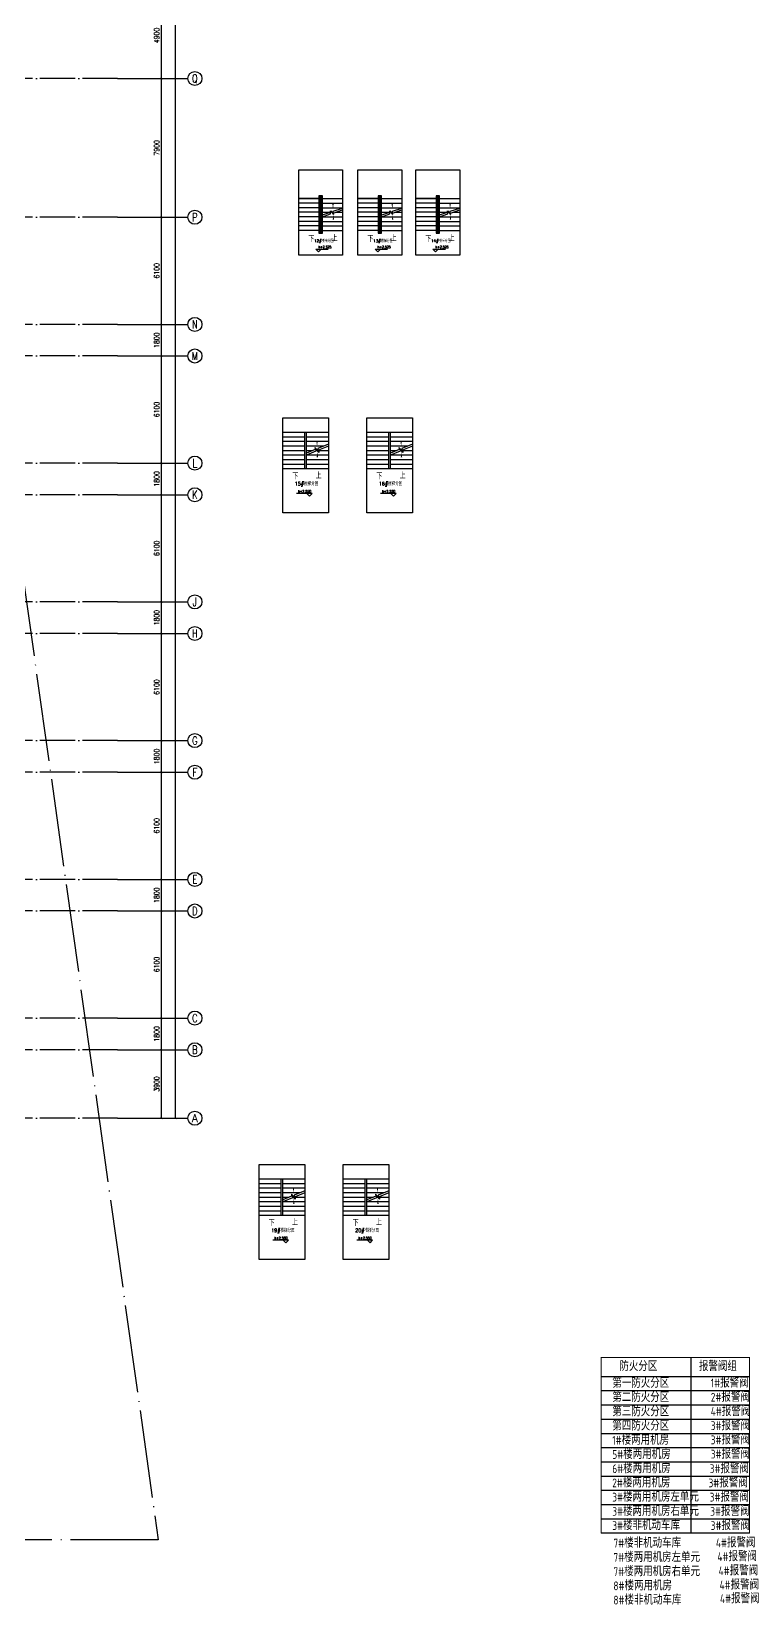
# Model space of a CAD drawing. Extents: x -23309 to 303886, y -33091 to 154511.
# Drawn here: x 262904 to 303886, y -27688 to 61878 of the extents above; entities that cross this region are included whole.
import ezdxf
from ezdxf.enums import TextEntityAlignment as Align

# ---------------------------------------------------------------- set-up
doc = ezdxf.new("R2010")
doc.units = 0
doc.header["$LTSCALE"] = 1000
doc.header["$MEASUREMENT"] = 0
doc.linetypes.add('DOTE', pattern=[2.42, 2, -0.2, 0.02, -0.2])
for name, color, linetype in [('0-SM', 3, 'Continuous'), ('AXIS', 3, 'Continuous'), ('AXIS_TEXT', 7, 'Continuous'), ('DIM_ELEV', 3, 'Continuous'), ('DIM_SYMB', 3, 'Continuous'), ('DOTE', 1, 'Continuous'), ('PUB_TEXT', 210, 'Continuous'), ('STAIR', 51, 'Continuous'), ('用地红线', 1, 'Continuous')]:
    doc.layers.add(name, color=color, linetype=linetype)
doc.styles.add('_TCH_AXIS', font='COMPLEX', dxfattribs={"bigfont": 'GBCBIG'})
doc.styles.add('_TCH_DIM', font='SIMPLEX', dxfattribs={"bigfont": 'GBCBIG'})
doc.styles.add('_TCH_DIM_T3', font='SIMPLEX', dxfattribs={"width": 0.705882, "bigfont": 'GBCBIG'})
doc.styles.add('_TCH_WINDOW', font='SIMPLEX', dxfattribs={"height": 3.5, "bigfont": 'GBCBIG'})
doc.styles.add('COMPLEX', font='COMPLEX')
doc.styles.add('说明', font='TSSDENG', dxfattribs={"width": 0.7, "bigfont": 'HZTXT'})
doc.dimstyles.new('_TCH_ARCH&&100', dxfattribs={"dimtxt": 297.5, "dimasz": 100, "dimexe": 250, "dimexo": 300, "dimgap": 126.25, "dimtad": 1, "dimdec": 0, "dimzin": 0, "dimdsep": 46, "dimtxsty": '_TCH_DIM_T3', "dimblk": 'ARCHTICK', "dimcen": 0.09, "dimclrt": 7, "dimazin": 2, "dimtfac": 1, "dimtdec": 0, "dimtix": 1, "dimtmove": 2, "dimatfit": 3, "dimldrblk": 'ARCHTICK', "dimfxl": 100, "dimtolj": 1, "dimtzin": 0, "dimarcsym": 0})

# ---------------------------------------------------------------- blocks, each defined once
blk = doc.blocks.new('_ArchTick')
at = {"color": 0, "linetype": 'ByBlock', "const_width": 0.4}
blk.add_lwpolyline([(-0.5, -0.5), (0.5, 0.5)], dxfattribs=at)
blk = doc.blocks.new('*D75')
at = {"layer": 'AXIS', "color": 0, "lineweight": -2, "transparency": 16777216}
for p, q in [((268103, 3900), (270553, 3900)), ((270303, 0), (270303, 3900)), ((268103, 0), (270553, 0))]:
    blk.add_line(p, q, dxfattribs=at)
at = {"layer": 'Defpoints', "color": 0, "transparency": 16777216}
for p in [(267803, 3900), (270303, 3900), (267803, 0)]:
    blk.add_point(p, dxfattribs=at)
at = {"layer": 'AXIS', "color": 0, "lineweight": -2, "transparency": 16777216, "xscale": 100, "yscale": 100, "zscale": 100}
for p, rotation in [((270303, 3900), 90), ((270303, 0), 270)]:
    blk.add_blockref('_ArchTick', p, dxfattribs=dict(at, rotation=rotation))
at = {"layer": 'AXIS', "color": 7, "transparency": 16777216, "insert": (270028, 1950), "char_height": 297.5, "attachment_point": 5, "rotation": 90, "style": '_TCH_DIM_T3'}
blk.add_mtext('\\A1;3900', dxfattribs=at)
blk = doc.blocks.new('*D76')
at = {"layer": 'AXIS', "color": 0, "lineweight": -2, "transparency": 16777216}
for p, q in [((268103, 5700), (270553, 5700)), ((270303, 3900), (270303, 5700)), ((268103, 3900), (270553, 3900))]:
    blk.add_line(p, q, dxfattribs=at)
at = {"layer": 'Defpoints', "color": 0, "transparency": 16777216}
for p in [(267803, 5700), (270303, 5700), (267803, 3900)]:
    blk.add_point(p, dxfattribs=at)
at = {"layer": 'AXIS', "color": 0, "lineweight": -2, "transparency": 16777216, "xscale": 100, "yscale": 100, "zscale": 100}
for p, rotation in [((270303, 5700), 90), ((270303, 3900), 270)]:
    blk.add_blockref('_ArchTick', p, dxfattribs=dict(at, rotation=rotation))
at = {"layer": 'AXIS', "color": 7, "transparency": 16777216, "insert": (270028, 4800), "char_height": 297.5, "attachment_point": 5, "rotation": 90, "style": '_TCH_DIM_T3'}
blk.add_mtext('\\A1;1800', dxfattribs=at)
blk = doc.blocks.new('*D77')
at = {"layer": 'AXIS', "color": 0, "lineweight": -2, "transparency": 16777216}
for p, q in [((268103, 11800), (270553, 11800)), ((270303, 5700), (270303, 11800)), ((268103, 5700), (270553, 5700))]:
    blk.add_line(p, q, dxfattribs=at)
at = {"layer": 'Defpoints', "color": 0, "transparency": 16777216}
for p in [(267803, 11800), (270303, 11800), (267803, 5700)]:
    blk.add_point(p, dxfattribs=at)
at = {"layer": 'AXIS', "color": 0, "lineweight": -2, "transparency": 16777216, "xscale": 100, "yscale": 100, "zscale": 100}
for p, rotation in [((270303, 11800), 90), ((270303, 5700), 270)]:
    blk.add_blockref('_ArchTick', p, dxfattribs=dict(at, rotation=rotation))
at = {"layer": 'AXIS', "color": 7, "transparency": 16777216, "insert": (270028, 8750), "char_height": 297.5, "attachment_point": 5, "rotation": 90, "style": '_TCH_DIM_T3'}
blk.add_mtext('\\A1;6100', dxfattribs=at)
blk = doc.blocks.new('*D78')
at = {"layer": 'AXIS', "color": 0, "lineweight": -2, "transparency": 16777216}
for p, q in [((268103, 13600), (270553, 13600)), ((270303, 11800), (270303, 13600)), ((268103, 11800), (270553, 11800))]:
    blk.add_line(p, q, dxfattribs=at)
at = {"layer": 'Defpoints', "color": 0, "transparency": 16777216}
for p in [(267803, 13600), (270303, 13600), (267803, 11800)]:
    blk.add_point(p, dxfattribs=at)
at = {"layer": 'AXIS', "color": 0, "lineweight": -2, "transparency": 16777216, "xscale": 100, "yscale": 100, "zscale": 100}
for p, rotation in [((270303, 13600), 90), ((270303, 11800), 270)]:
    blk.add_blockref('_ArchTick', p, dxfattribs=dict(at, rotation=rotation))
at = {"layer": 'AXIS', "color": 7, "transparency": 16777216, "insert": (270028, 12700), "char_height": 297.5, "attachment_point": 5, "rotation": 90, "style": '_TCH_DIM_T3'}
blk.add_mtext('\\A1;1800', dxfattribs=at)
blk = doc.blocks.new('*D79')
at = {"layer": 'AXIS', "color": 0, "lineweight": -2, "transparency": 16777216}
for p, q in [((268103, 19700), (270553, 19700)), ((270303, 13600), (270303, 19700)), ((268103, 13600), (270553, 13600))]:
    blk.add_line(p, q, dxfattribs=at)
at = {"layer": 'Defpoints', "color": 0, "transparency": 16777216}
for p in [(267803, 19700), (270303, 19700), (267803, 13600)]:
    blk.add_point(p, dxfattribs=at)
at = {"layer": 'AXIS', "color": 0, "lineweight": -2, "transparency": 16777216, "xscale": 100, "yscale": 100, "zscale": 100}
for p, rotation in [((270303, 19700), 90), ((270303, 13600), 270)]:
    blk.add_blockref('_ArchTick', p, dxfattribs=dict(at, rotation=rotation))
at = {"layer": 'AXIS', "color": 7, "transparency": 16777216, "insert": (270028, 16650), "char_height": 297.5, "attachment_point": 5, "rotation": 90, "style": '_TCH_DIM_T3'}
blk.add_mtext('\\A1;6100', dxfattribs=at)
blk = doc.blocks.new('*D80')
at = {"layer": 'AXIS', "color": 0, "lineweight": -2, "transparency": 16777216}
for p, q in [((268103, 21500), (270553, 21500)), ((270303, 19700), (270303, 21500)), ((268103, 19700), (270553, 19700))]:
    blk.add_line(p, q, dxfattribs=at)
at = {"layer": 'Defpoints', "color": 0, "transparency": 16777216}
for p in [(267803, 21500), (270303, 21500), (267803, 19700)]:
    blk.add_point(p, dxfattribs=at)
at = {"layer": 'AXIS', "color": 0, "lineweight": -2, "transparency": 16777216, "xscale": 100, "yscale": 100, "zscale": 100}
for p, rotation in [((270303, 21500), 90), ((270303, 19700), 270)]:
    blk.add_blockref('_ArchTick', p, dxfattribs=dict(at, rotation=rotation))
at = {"layer": 'AXIS', "color": 7, "transparency": 16777216, "insert": (270028, 20600), "char_height": 297.5, "attachment_point": 5, "rotation": 90, "style": '_TCH_DIM_T3'}
blk.add_mtext('\\A1;1800', dxfattribs=at)
blk = doc.blocks.new('*D81')
at = {"layer": 'AXIS', "color": 0, "lineweight": -2, "transparency": 16777216}
for p, q in [((268103, 27600), (270553, 27600)), ((270303, 21500), (270303, 27600)), ((268103, 21500), (270553, 21500))]:
    blk.add_line(p, q, dxfattribs=at)
at = {"layer": 'Defpoints', "color": 0, "transparency": 16777216}
for p in [(267803, 27600), (270303, 27600), (267803, 21500)]:
    blk.add_point(p, dxfattribs=at)
at = {"layer": 'AXIS', "color": 0, "lineweight": -2, "transparency": 16777216, "xscale": 100, "yscale": 100, "zscale": 100}
for p, rotation in [((270303, 27600), 90), ((270303, 21500), 270)]:
    blk.add_blockref('_ArchTick', p, dxfattribs=dict(at, rotation=rotation))
at = {"layer": 'AXIS', "color": 7, "transparency": 16777216, "insert": (270028, 24550), "char_height": 297.5, "attachment_point": 5, "rotation": 90, "style": '_TCH_DIM_T3'}
blk.add_mtext('\\A1;6100', dxfattribs=at)
blk = doc.blocks.new('*D82')
at = {"layer": 'AXIS', "color": 0, "lineweight": -2, "transparency": 16777216}
for p, q in [((268103, 29400), (270553, 29400)), ((270303, 27600), (270303, 29400)), ((268103, 27600), (270553, 27600))]:
    blk.add_line(p, q, dxfattribs=at)
at = {"layer": 'Defpoints', "color": 0, "transparency": 16777216}
for p in [(267803, 29400), (270303, 29400), (267803, 27600)]:
    blk.add_point(p, dxfattribs=at)
at = {"layer": 'AXIS', "color": 0, "lineweight": -2, "transparency": 16777216, "xscale": 100, "yscale": 100, "zscale": 100}
for p, rotation in [((270303, 29400), 90), ((270303, 27600), 270)]:
    blk.add_blockref('_ArchTick', p, dxfattribs=dict(at, rotation=rotation))
at = {"layer": 'AXIS', "color": 7, "transparency": 16777216, "insert": (270028, 28500), "char_height": 297.5, "attachment_point": 5, "rotation": 90, "style": '_TCH_DIM_T3'}
blk.add_mtext('\\A1;1800', dxfattribs=at)
blk = doc.blocks.new('*D83')
at = {"layer": 'AXIS', "color": 0, "lineweight": -2, "transparency": 16777216}
for p, q in [((268103, 35500), (270553, 35500)), ((270303, 29400), (270303, 35500)), ((268103, 29400), (270553, 29400))]:
    blk.add_line(p, q, dxfattribs=at)
at = {"layer": 'Defpoints', "color": 0, "transparency": 16777216}
for p in [(267803, 35500), (270303, 35500), (267803, 29400)]:
    blk.add_point(p, dxfattribs=at)
at = {"layer": 'AXIS', "color": 0, "lineweight": -2, "transparency": 16777216, "xscale": 100, "yscale": 100, "zscale": 100}
for p, rotation in [((270303, 35500), 90), ((270303, 29400), 270)]:
    blk.add_blockref('_ArchTick', p, dxfattribs=dict(at, rotation=rotation))
at = {"layer": 'AXIS', "color": 7, "transparency": 16777216, "insert": (270028, 32450), "char_height": 297.5, "attachment_point": 5, "rotation": 90, "style": '_TCH_DIM_T3'}
blk.add_mtext('\\A1;6100', dxfattribs=at)
blk = doc.blocks.new('*D84')
at = {"layer": 'AXIS', "color": 0, "lineweight": -2, "transparency": 16777216}
for p, q in [((268103, 37300), (270553, 37300)), ((270303, 35500), (270303, 37300)), ((268103, 35500), (270553, 35500))]:
    blk.add_line(p, q, dxfattribs=at)
at = {"layer": 'Defpoints', "color": 0, "transparency": 16777216}
for p in [(267803, 37300), (270303, 37300), (267803, 35500)]:
    blk.add_point(p, dxfattribs=at)
at = {"layer": 'AXIS', "color": 0, "lineweight": -2, "transparency": 16777216, "xscale": 100, "yscale": 100, "zscale": 100}
for p, rotation in [((270303, 37300), 90), ((270303, 35500), 270)]:
    blk.add_blockref('_ArchTick', p, dxfattribs=dict(at, rotation=rotation))
at = {"layer": 'AXIS', "color": 7, "transparency": 16777216, "insert": (270028, 36400), "char_height": 297.5, "attachment_point": 5, "rotation": 90, "style": '_TCH_DIM_T3'}
blk.add_mtext('\\A1;1800', dxfattribs=at)
blk = doc.blocks.new('*D85')
at = {"layer": 'AXIS', "color": 0, "lineweight": -2, "transparency": 16777216}
for p, q in [((268103, 43400), (270553, 43400)), ((270303, 37300), (270303, 43400)), ((268103, 37300), (270553, 37300))]:
    blk.add_line(p, q, dxfattribs=at)
at = {"layer": 'Defpoints', "color": 0, "transparency": 16777216}
for p in [(267803, 43400), (270303, 43400), (267803, 37300)]:
    blk.add_point(p, dxfattribs=at)
at = {"layer": 'AXIS', "color": 0, "lineweight": -2, "transparency": 16777216, "xscale": 100, "yscale": 100, "zscale": 100}
for p, rotation in [((270303, 43400), 90), ((270303, 37300), 270)]:
    blk.add_blockref('_ArchTick', p, dxfattribs=dict(at, rotation=rotation))
at = {"layer": 'AXIS', "color": 7, "transparency": 16777216, "insert": (270028, 40350), "char_height": 297.5, "attachment_point": 5, "rotation": 90, "style": '_TCH_DIM_T3'}
blk.add_mtext('\\A1;6100', dxfattribs=at)
blk = doc.blocks.new('*D86')
at = {"layer": 'AXIS', "color": 0, "lineweight": -2, "transparency": 16777216}
for p, q in [((268103, 45200), (270553, 45200)), ((270303, 43400), (270303, 45200)), ((268103, 43400), (270553, 43400))]:
    blk.add_line(p, q, dxfattribs=at)
at = {"layer": 'Defpoints', "color": 0, "transparency": 16777216}
for p in [(267803, 45200), (270303, 45200), (267803, 43400)]:
    blk.add_point(p, dxfattribs=at)
at = {"layer": 'AXIS', "color": 0, "lineweight": -2, "transparency": 16777216, "xscale": 100, "yscale": 100, "zscale": 100}
for p, rotation in [((270303, 45200), 90), ((270303, 43400), 270)]:
    blk.add_blockref('_ArchTick', p, dxfattribs=dict(at, rotation=rotation))
at = {"layer": 'AXIS', "color": 7, "transparency": 16777216, "insert": (270028, 44300), "char_height": 297.5, "attachment_point": 5, "rotation": 90, "style": '_TCH_DIM_T3'}
blk.add_mtext('\\A1;1800', dxfattribs=at)
blk = doc.blocks.new('*D87')
at = {"layer": 'AXIS', "color": 0, "lineweight": -2, "transparency": 16777216}
for p, q in [((268103, 51300), (270553, 51300)), ((270303, 45200), (270303, 51300)), ((268103, 45200), (270553, 45200))]:
    blk.add_line(p, q, dxfattribs=at)
at = {"layer": 'Defpoints', "color": 0, "transparency": 16777216}
for p in [(267803, 51300), (270303, 51300), (267803, 45200)]:
    blk.add_point(p, dxfattribs=at)
at = {"layer": 'AXIS', "color": 0, "lineweight": -2, "transparency": 16777216, "xscale": 100, "yscale": 100, "zscale": 100}
for p, rotation in [((270303, 51300), 90), ((270303, 45200), 270)]:
    blk.add_blockref('_ArchTick', p, dxfattribs=dict(at, rotation=rotation))
at = {"layer": 'AXIS', "color": 7, "transparency": 16777216, "insert": (270028, 48250), "char_height": 297.5, "attachment_point": 5, "rotation": 90, "style": '_TCH_DIM_T3'}
blk.add_mtext('\\A1;6100', dxfattribs=at)
blk = doc.blocks.new('*D88')
at = {"layer": 'AXIS', "color": 0, "lineweight": -2, "transparency": 16777216}
for p, q in [((268103, 59200), (270553, 59200)), ((270303, 51300), (270303, 59200)), ((268103, 51300), (270553, 51300))]:
    blk.add_line(p, q, dxfattribs=at)
at = {"layer": 'Defpoints', "color": 0, "transparency": 16777216}
for p in [(267803, 59200), (270303, 59200), (267803, 51300)]:
    blk.add_point(p, dxfattribs=at)
at = {"layer": 'AXIS', "color": 0, "lineweight": -2, "transparency": 16777216, "xscale": 100, "yscale": 100, "zscale": 100}
for p, rotation in [((270303, 59200), 90), ((270303, 51300), 270)]:
    blk.add_blockref('_ArchTick', p, dxfattribs=dict(at, rotation=rotation))
at = {"layer": 'AXIS', "color": 7, "transparency": 16777216, "insert": (270028, 55250), "char_height": 297.5, "attachment_point": 5, "rotation": 90, "style": '_TCH_DIM_T3'}
blk.add_mtext('\\A1;7900', dxfattribs=at)
blk = doc.blocks.new('*D89')
at = {"layer": 'AXIS', "color": 0, "lineweight": -2, "transparency": 16777216}
for p, q in [((268103, 64100), (270553, 64100)), ((270303, 59200), (270303, 64100)), ((268103, 59200), (270553, 59200))]:
    blk.add_line(p, q, dxfattribs=at)
at = {"layer": 'Defpoints', "color": 0, "transparency": 16777216}
for p in [(267803, 64100), (270303, 64100), (267803, 59200)]:
    blk.add_point(p, dxfattribs=at)
at = {"layer": 'AXIS', "color": 0, "lineweight": -2, "transparency": 16777216, "xscale": 100, "yscale": 100, "zscale": 100}
for p, rotation in [((270303, 64100), 90), ((270303, 59200), 270)]:
    blk.add_blockref('_ArchTick', p, dxfattribs=dict(at, rotation=rotation))
at = {"layer": 'AXIS', "color": 7, "transparency": 16777216, "insert": (270028, 61650), "char_height": 297.5, "attachment_point": 5, "rotation": 90, "style": '_TCH_DIM_T3'}
blk.add_mtext('\\A1;4900', dxfattribs=at)
blk = doc.blocks.new('*D103')
at = {"layer": 'AXIS', "color": 0, "lineweight": -2, "transparency": 16777216}
for p, q in [((268103, 134300), (271353, 134300)), ((271103, 0), (271103, 134300)), ((268103, 0), (271353, 0))]:
    blk.add_line(p, q, dxfattribs=at)
at = {"layer": 'Defpoints', "color": 0, "transparency": 16777216}
for p in [(267803, 134300), (271103, 134300), (267803, 0)]:
    blk.add_point(p, dxfattribs=at)
at = {"layer": 'AXIS', "color": 0, "lineweight": -2, "transparency": 16777216, "xscale": 100, "yscale": 100, "zscale": 100}
for p, rotation in [((271103, 134300), 90), ((271103, 0), 270)]:
    blk.add_blockref('_ArchTick', p, dxfattribs=dict(at, rotation=rotation))
at = {"layer": 'AXIS', "color": 7, "transparency": 16777216, "insert": (270828, 67150), "char_height": 297.5, "attachment_point": 5, "rotation": 90, "style": '_TCH_DIM_T3'}
blk.add_mtext('\\A1;134300', dxfattribs=at)
blk = doc.blocks.new('_AXISO')
blk.add_circle((0, 0), 0.5)
at = {"layer": 'AXIS_TEXT', "style": 'COMPLEX', "width": 1.041667}
blk.add_attdef('A', text='', height=0.56, dxfattribs=at).set_placement((-0.25, -0.28), (0.25, -0.28), align=Align.FIT)
blk = doc.blocks.new('EWREWRW')
at = {"layer": 'STAIR'}
for p, q in [((444045, 85577), (444045, 82977)), ((444305, 85577), (444305, 84327)), ((444565, 85577), (444565, 84327)), ((444825, 85298), (444825, 84327)), ((445085, 85577), (445085, 85020)), ((445345, 85577), (445345, 84327)), ((445605, 85577), (445605, 84327)), ((445865, 85577), (445865, 84327)), ((446125, 85577), (446125, 82977)), ((446125, 84327), (444045, 84327)), ((446125, 84227), (444045, 84227)), ((444305, 84227), (444305, 82977)), ((444565, 84227), (444565, 82977)), ((444825, 84227), (444825, 82977)), ((445085, 84673), (445085, 84327)), ((445085, 84227), (445085, 82977)), ((445345, 84227), (445345, 82977)), ((445605, 84227), (445605, 82977)), ((445865, 84227), (445865, 82977))]:
    blk.add_line(p, q, dxfattribs=at)
blk.add_lwpolyline([(443215, 82977), (443215, 85577), (448615, 85577), (448615, 82977)], close=True, dxfattribs=at)
for points in [[(444709, 85577), (444960, 84973), (445094, 84991), (444896, 84809), (445022, 84825), (445229, 84327)], [(444825, 85577), (445058, 85017), (445192, 85035), (444994, 84853), (445119, 84869), (445345, 84327)]]:
    blk.add_lwpolyline(points, dxfattribs=at)
blk = doc.blocks.new('ewrew')
at = {"layer": 'STAIR'}
for p, q in [((347319, -14775), (346119, -14775)), ((346119, -14775), (347319, -14775)), ((347319, -15035), (346119, -15035)), ((347419, -14775), (348619, -14775)), ((347419, -14775), (348619, -14775)), ((347419, -15035), (348619, -15035)), ((347319, -15295), (346119, -15295)), ((347319, -15555), (346119, -15555)), ((347319, -15815), (346119, -15815)), ((347319, -16075), (346119, -16075)), ((347419, -15295), (348619, -15295)), ((347419, -15721), (347930, -15548)), ((347419, -15555), (347911, -15555)), ((347419, -15827), (347937, -15651)), ((347419, -16075), (348619, -16075)), ((347455, -15815), (348619, -15815)), ((347937, -15651), (347926, -15473)), ((347926, -15473), (348094, -15683)), ((348082, -15497), (348619, -15315)), ((348094, -15683), (348082, -15497)), ((348088, -15600), (348619, -15421)), ((348223, -15555), (348619, -15555)), ((347319, -16335), (346119, -16335)), ((347319, -16595), (346119, -16595)), ((347419, -16335), (348619, -16335)), ((347419, -16595), (348619, -16595))]:
    blk.add_line(p, q, dxfattribs=at)
for points in [[(346119, -13145), (348619, -13145), (348619, -17995), (346119, -17995)], [(347319, -14675), (347319, -16695), (347419, -16695), (347419, -14675)]]:
    blk.add_lwpolyline(points, close=True, dxfattribs=at)

msp = doc.modelspace()

# ---------------------------------------------------------------- linework, layer by layer
for p, q in [((295323.5, -14700.8), (303778.2, -14700.8)), ((295323.5, -15510.8), (303778.2, -15510.8)), ((295323.5, -16320.8), (303778.2, -16320.8)), ((295323.5, -17130.8), (303778.2, -17130.8)), ((295323.5, -17940.8), (303778.2, -17940.8)), ((295323.5, -18750.8), (303778.2, -18750.8)), ((295323.5, -19560.8), (303778.2, -19560.8)), ((295323.5, -20370.8), (303778.2, -20370.8)), ((295323.5, -21180.8), (303778.2, -21180.8)), ((295323.5, -21990.8), (303778.2, -21990.8)), ((295323.5, -22800.8), (303778.2, -22800.8)), ((295323.5, -23610.8), (303778.2, -23610.8))]:
    msp.add_line(p, q)
for points in [[(279263.9, 52513.6), (279263.9, 50393.6), (279463.9, 50393.6), (279463.9, 52513.6)], [(282635.5, 52513.6), (282635.5, 50393.6), (282835.5, 50393.6), (282835.5, 52513.6)], [(285929, 52513.6), (285929, 50393.6), (286129, 50393.6), (286129, 52513.6)]]:
    msp.add_lwpolyline(points, close=True)
at = {"const_width": 54}
msp.add_lwpolyline([(295323.5, -13620.8), (303778.2, -13620.8), (303778.2, -23610.8), (295323.5, -23610.8), (295323.5, -13620.8)], dxfattribs=at)
for points in [[(300424.5, -13620.8), (300424.5, -23610.8)], [(300424.5, -16050.8), (300424.5, -23610.8)]]:
    msp.add_lwpolyline(points)
at = {"layer": 'AXIS'}
for p, q in [((267803.3, 59200), (271803.3, 59200)), ((267803.3, 51300), (271803.3, 51300)), ((267803.3, 45200), (271803.3, 45200)), ((267803.3, 43400), (271803.3, 43400)), ((267803.3, 37300), (271803.3, 37300)), ((267803.3, 35500), (271803.3, 35500)), ((267803.3, 29400), (271803.3, 29400)), ((267803.3, 27600), (271803.3, 27600)), ((267803.3, 21500), (271803.3, 21500)), ((267803.3, 19700), (271803.3, 19700)), ((267803.3, 13600), (271803.3, 13600)), ((267803.3, 11800), (271803.3, 11800)), ((267803.3, 5700), (271803.3, 5700)), ((267803.3, 3900), (271803.3, 3900)), ((267803.3, 0), (271803.3, 0))]:
    msp.add_line(p, q, dxfattribs=at)
at = {"layer": 'DIM_ELEV'}
for p, q in [((279239.1, 49329.2), (279089.1, 49479.2)), ((279089.1, 49479.2), (279798.1, 49479.2)), ((279239.1, 49329.2), (279389.1, 49479.2)), ((282610.7, 49329.2), (282460.7, 49479.2)), ((282460.7, 49479.2), (283169.7, 49479.2)), ((282610.7, 49329.2), (282760.7, 49479.2)), ((285904.1, 49329.2), (285754.1, 49479.2)), ((285754.1, 49479.2), (286463.2, 49479.2)), ((285904.1, 49329.2), (286054.1, 49479.2)), ((278877.3, 35564.9), (277979.8, 35564.9)), ((278727.3, 35414.9), (278577.3, 35564.9)), ((278727.3, 35414.9), (278877.3, 35564.9)), ((283662.9, 35564.9), (282765.4, 35564.9)), ((283512.9, 35414.9), (283362.9, 35564.9)), ((283512.9, 35414.9), (283662.9, 35564.9)), ((277536.5, -6949.7), (276639, -6949.7)), ((277386.5, -7099.7), (277236.5, -6949.7)), ((277386.5, -7099.7), (277536.5, -6949.7)), ((282322.1, -6949.7), (281424.6, -6949.7)), ((282172.1, -7099.7), (282022.1, -6949.7)), ((282172.1, -7099.7), (282322.1, -6949.7))]:
    msp.add_line(p, q, dxfattribs=at)
at = {"layer": 'DIM_SYMB'}
for points in [[(278752.4, 50347.2, 0, 0, 0), (278752.4, 52820.5, 0, 0, 0), (280065.9, 52820.5, 0, 0, 0), (280065.9, 51782.9, 0, 80, 0), (280065.9, 52082.9, 0, 0, 0)], [(282124, 50347.2, 0, 0, 0), (282124, 52820.5, 0, 0, 0), (283437.5, 52820.5, 0, 0, 0), (283437.5, 51782.9, 0, 80, 0), (283437.5, 52082.9, 0, 0, 0)], [(285417.4, 50347.2, 0, 0, 0), (285417.4, 52820.5, 0, 0, 0), (286730.9, 52820.5, 0, 0, 0), (286730.9, 51782.9, 0, 80, 0), (286730.9, 52082.9, 0, 0, 0)], [(280087.1, 50385.8, 0, 0, 0), (280087.1, 51454, 0, 80, 0), (280087.1, 51154, 0, 0, 0)], [(283458.7, 50385.8, 0, 0, 0), (283458.7, 51454, 0, 80, 0), (283458.7, 51154, 0, 0, 0)], [(286752.2, 50385.8, 0, 0, 0), (286752.1, 51454, 0, 80, 0), (286752.1, 51154, 0, 0, 0)], [(277842.7, 36832, 0, 0, 0), (277842.7, 39305.2, 0, 0, 0), (279156.2, 39305.2, 0, 0, 0), (279156.2, 38267.6, 0, 80, 0), (279156.2, 38567.6, 0, 0, 0)], [(282628.3, 36832, 0, 0, 0), (282628.3, 39305.2, 0, 0, 0), (283941.8, 39305.2, 0, 0, 0), (283941.8, 38267.6, 0, 80, 0), (283941.8, 38567.6, 0, 0, 0)], [(279177.4, 36870.5, 0, 0, 0), (279177.4, 37938.7, 0, 80, 0), (279177.4, 37638.7, 0, 0, 0)], [(283963.1, 36870.5, 0, 0, 0), (283963, 37938.7, 0, 80, 0), (283963, 37638.7, 0, 0, 0)], [(276501.9, -5682.6, 0, 0, 0), (276501.9, -3209.4, 0, 0, 0), (277815.4, -3209.4, 0, 0, 0), (277815.4, -4247, 0, 80, 0), (277815.4, -3947, 0, 0, 0)], [(281287.5, -5682.6, 0, 0, 0), (281287.5, -3209.4, 0, 0, 0), (282601, -3209.4, 0, 0, 0), (282601, -4247, 0, 80, 0), (282601, -3947, 0, 0, 0)], [(277836.6, -5644.1, 0, 0, 0), (277836.6, -4575.9, 0, 80, 0), (277836.6, -4875.9, 0, 0, 0)], [(282622.3, -5644.1, 0, 0, 0), (282622.2, -4575.9, 0, 80, 0), (282622.2, -4875.9, 0, 0, 0)]]:
    msp.add_lwpolyline(points, format="xyseb", dxfattribs=at)
at = {"layer": 'DOTE', "linetype": 'DOTE'}
for p, q in [((267803.3, 59200), (-4883.6, 59200)), ((267803.3, 51300), (-4883.6, 51300)), ((267803.3, 45200), (-4883.6, 45200)), ((267803.3, 43400), (-4883.6, 43400)), ((267803.3, 37300), (-4883.6, 37300)), ((267803.3, 35500), (-4883.6, 35500)), ((267803.3, 29400), (-4883.6, 29400)), ((267803.3, 27600), (-4883.6, 27600)), ((267803.3, 21500), (-4883.6, 21500)), ((267803.3, 19700), (-4883.6, 19700)), ((267803.3, 13600), (-4883.6, 13600)), ((267803.3, 11800), (-4883.6, 11800)), ((267803.3, 5700), (-4883.6, 5700)), ((267803.3, 3900), (-4883.6, 3900)), ((267803.3, 0), (-4883.6, 0))]:
    msp.add_line(p, q, dxfattribs=at)
at = {"layer": '用地红线', "linetype": 'DOTE', "ltscale": 2.5}
msp.add_lwpolyline([(111284.2, 154511.4), (122259.3, 54391.7), (256468.7, 73223.2), (270117.4, -24011.1), (45671.3, -24011), (21595.5, 39449.2), (16162.1, 38615.9), (-17395.7, 139562.7)], close=True, dxfattribs=at)

# ---------------------------------------------------------------- block references
at = {"layer": 'AXIS'}
ref = msp.add_blockref('_AXISO', (272203.3, 59200), dxfattribs=dict(at, xscale=800, yscale=800, zscale=800))
ref.add_attrib('A', 'Q', dxfattribs={"layer": 'AXIS_TEXT', "height": 459.7, "style": '_TCH_AXIS', "width": 0.913043}).set_placement((272043.4, 58970.1), (272363.2, 58970.1), align=Align.FIT)
ref = msp.add_blockref('_AXISO', (272203.3, 51300), dxfattribs=dict(at, xscale=800, yscale=800, zscale=800))
ref.add_attrib('A', 'P', dxfattribs={"layer": 'AXIS_TEXT', "height": 465.9, "style": '_TCH_AXIS', "width": 0.823529}).set_placement((272048, 51067), (272358.6, 51067), align=Align.FIT)
ref = msp.add_blockref('_AXISO', (272203.3, 45200), dxfattribs=dict(at, xscale=800, yscale=800, zscale=800))
ref.add_attrib('A', 'N', dxfattribs={"layer": 'AXIS_TEXT', "height": 465.9, "style": '_TCH_AXIS', "width": 0.736842}).set_placement((272048, 44967), (272358.6, 44967), align=Align.FIT)
ref = msp.add_blockref('_AXISO', (272203.3, 43400), dxfattribs=dict(at, xscale=800, yscale=800, zscale=800))
ref.add_attrib('A', 'M', dxfattribs={"layer": 'AXIS_TEXT', "height": 445.4, "style": '_TCH_AXIS', "width": 0.761905}).set_placement((272033.6, 43177.3), (272373, 43177.3), align=Align.FIT)
ref = msp.add_blockref('_AXISO', (272203.3, 37300), dxfattribs=dict(at, xscale=800, yscale=800, zscale=800))
ref.add_attrib('A', 'L', dxfattribs={"layer": 'AXIS_TEXT', "height": 486.2, "style": '_TCH_AXIS', "width": 0.8}).set_placement((272064.4, 37056.9), (272342.2, 37056.9), align=Align.FIT)
ref = msp.add_blockref('_AXISO', (272203.3, 35500), dxfattribs=dict(at, xscale=800, yscale=800, zscale=800))
ref.add_attrib('A', 'K', dxfattribs={"layer": 'AXIS_TEXT', "height": 465.9, "style": '_TCH_AXIS', "width": 0.736842}).set_placement((272048, 35267), (272358.6, 35267), align=Align.FIT)
ref = msp.add_blockref('_AXISO', (272203.3, 29400), dxfattribs=dict(at, xscale=800, yscale=800, zscale=800))
ref.add_attrib('A', 'J', dxfattribs={"layer": 'AXIS_TEXT', "height": 505.6, "style": '_TCH_AXIS', "width": 0.909091}).set_placement((272082.9, 29147.2), (272323.7, 29147.2), align=Align.FIT)
ref = msp.add_blockref('_AXISO', (272203.3, 27600), dxfattribs=dict(at, xscale=800, yscale=800, zscale=800))
ref.add_attrib('A', 'H', dxfattribs={"layer": 'AXIS_TEXT', "height": 465.9, "style": '_TCH_AXIS', "width": 0.7}).set_placement((272048, 27367), (272358.6, 27367), align=Align.FIT)
ref = msp.add_blockref('_AXISO', (272203.3, 21500), dxfattribs=dict(at, xscale=800, yscale=800, zscale=800))
ref.add_attrib('A', 'G', dxfattribs={"layer": 'AXIS_TEXT', "height": 455.7, "style": '_TCH_AXIS', "width": 0.833333}).set_placement((272040.5, 21272.2), (272366, 21272.2), align=Align.FIT)
ref = msp.add_blockref('_AXISO', (272203.3, 19700), dxfattribs=dict(at, xscale=800, yscale=800, zscale=800))
ref.add_attrib('A', 'F', dxfattribs={"layer": 'AXIS_TEXT', "height": 476.1, "style": '_TCH_AXIS', "width": 0.8125}).set_placement((272055.9, 19461.9), (272350.7, 19461.9), align=Align.FIT)
ref = msp.add_blockref('_AXISO', (272203.3, 13600), dxfattribs=dict(at, xscale=800, yscale=800, zscale=800))
ref.add_attrib('A', 'E', dxfattribs={"layer": 'AXIS_TEXT', "height": 476.1, "style": '_TCH_AXIS', "width": 0.8125}).set_placement((272055.9, 13361.9), (272350.7, 13361.9), align=Align.FIT)
ref = msp.add_blockref('_AXISO', (272203.3, 11800), dxfattribs=dict(at, xscale=800, yscale=800, zscale=800))
ref.add_attrib('A', 'D', dxfattribs={"layer": 'AXIS_TEXT', "height": 465.9, "style": '_TCH_AXIS', "width": 0.823529}).set_placement((272048, 11567), (272358.6, 11567), align=Align.FIT)
ref = msp.add_blockref('_AXISO', (272203.3, 5700), dxfattribs=dict(at, xscale=800, yscale=800, zscale=800))
ref.add_attrib('A', 'C', dxfattribs={"layer": 'AXIS_TEXT', "height": 455.7, "style": '_TCH_AXIS'}).set_placement((272040.5, 5472.2), (272366, 5472.2), align=Align.FIT)
ref = msp.add_blockref('_AXISO', (272203.3, 3900), dxfattribs=dict(at, xscale=800, yscale=800, zscale=800))
ref.add_attrib('A', 'B', dxfattribs={"layer": 'AXIS_TEXT', "height": 465.9, "style": '_TCH_AXIS', "width": 0.823529}).set_placement((272048, 3667), (272358.6, 3667), align=Align.FIT)
ref = msp.add_blockref('_AXISO', (272203.3, 0), dxfattribs=dict(at, xscale=800, yscale=800, zscale=800))
ref.add_attrib('A', 'A', dxfattribs={"layer": 'AXIS_TEXT', "height": 445.4, "style": '_TCH_AXIS', "width": 0.888889}).set_placement((272033.6, -222.7), (272373, -222.7), align=Align.FIT)
at = {"layer": 'STAIR'}
for p in [(-68004.9, 67138.3), (-64633.3, 67138.3), (-61339.9, 67138.3)]:
    msp.add_blockref('ewrew', p, dxfattribs=at)
at = {"layer": 'STAIR', "rotation": 270}
for p in [(194227, 483092.5), (199012.7, 483092.5), (192886.2, 440577.9), (197671.9, 440577.9)]:
    msp.add_blockref('EWREWRW', p, dxfattribs=at)

# ---------------------------------------------------------------- texts
at = {"layer": '0-SM', "style": '说明', "width": 0.8}
for s, p in [('防火分区', (296366.7, -14387.8)), ('报警阀组', (300892.2, -14387.8)), ('第一防火分区', (295961.9, -15343.5)), ('1#报警阀', (301566.4, -15324.1)), ('第二防火分区', (295961.9, -16153.5)), ('2#报警阀', (301566.4, -16134.1)), ('第三防火分区', (295961.9, -16963.5)), ('4#报警阀', (301566.4, -16944.1)), ('第四防火分区', (295961.9, -17773.5)), ('3#报警阀', (301566.4, -17754.1)), ('1#楼两用机房', (295961.9, -18583.5)), ('3#报警阀', (301566.4, -18564.1)), ('5#楼两用机房', (295961.9, -19393.5)), ('6#楼两用机房', (295961.9, -20203.5)), ('3#报警阀', (301505.5, -20204.1)), ('3#报警阀', (301566.4, -19374.1)), ('2#楼两用机房', (295961.9, -21013.5)), ('3#报警阀', (301439.7, -21014.1)), ('3#楼两用机房左单元', (295961.9, -21823.5)), ('3#报警阀', (301505.5, -21824.1)), ('3#楼两用机房右单元', (295961.9, -22633.5)), ('3#报警阀', (301538.4, -22634.1)), ('3#楼非机动车库', (295961.9, -23443.5)), ('3#报警阀', (301560.4, -23444.1)), ('7#楼非机动车库', (296026.7, -24445.4)), ('4#报警阀', (301859.7, -24427.7)), ('7#楼两用机房左单元', (296026.7, -25255.4)), ('4#报警阀', (301948.1, -25212.2)), ('7#楼两用机房右单元', (296026.7, -26065.4)), ('4#报警阀', (302014.5, -26018.7)), ('8#楼两用机房', (296026.7, -26875.4)), ('4#报警阀', (302069.8, -26825.2)), ('8#楼非机动车库', (296026.7, -27685.4)), ('4#报警阀', (302091.9, -27609.7))]:
    msp.add_text(s, height=500, dxfattribs=at).set_placement(p)
at = {"layer": 'PUB_TEXT'}
for s, height, style, p in [('下', 337.6, '_TCH_DIM', (278657.5, 49892.2)), ('上', 337.6, '_TCH_DIM', (279982.9, 49930.8)), ('下', 337.6, '_TCH_DIM', (282029.1, 49892.2)), ('上', 337.6, '_TCH_DIM', (283354.5, 49930.8)), ('下', 337.6, '_TCH_DIM', (285322.5, 49892.2)), ('上', 337.6, '_TCH_DIM', (286647.9, 49930.8)), ('12#楼梯分图', 167.31, '_TCH_WINDOW', (278983, 49873.9)), ('13#楼梯分图', 167.31, '_TCH_WINDOW', (282354.6, 49873.9)), ('14#楼梯分图', 167.31, '_TCH_WINDOW', (285648.1, 49873.9)), ('上', 337.6, '_TCH_DIM', (279073.2, 36415.5)), ('上', 337.6, '_TCH_DIM', (283858.8, 36415.5)), ('下', 337.6, '_TCH_DIM', (277747.8, 36377)), ('15#楼梯分图', 203.59, '_TCH_WINDOW', (277883.8, 36027.4)), ('下', 337.6, '_TCH_DIM', (282533.4, 36377)), ('16#楼梯分图', 203.59, '_TCH_WINDOW', (282669.4, 36027.4)), ('下', 337.6, '_TCH_DIM', (276407, -6137.6)), ('19#楼梯分图', 203.59, '_TCH_WINDOW', (276543, -6487.2)), ('上', 337.6, '_TCH_DIM', (277732.4, -6099.1)), ('下', 337.6, '_TCH_DIM', (281192.6, -6137.6)), ('20#楼梯分图', 203.59, '_TCH_WINDOW', (281328.6, -6487.2)), ('上', 337.6, '_TCH_DIM', (282518, -6099.1))]:
    msp.add_text(s, height=height, dxfattribs=dict(at, style=style)).set_placement(p)
at = {"layer": 'PUB_TEXT', "style": '_TCH_DIM', "width": 0.705882}
for s, p in [('h+2.525', (279233.1, 49531.7)), ('h+2.525', (282604.7, 49531.7)), ('h+2.525', (285898.2, 49531.7)), ('h+2.550', (278074.8, 35617.4)), ('h+2.550', (282860.4, 35617.4)), ('h+2.550', (276734, -6897.2)), ('h+2.550', (281519.6, -6897.2))]:
    msp.add_text(s, height=148.75, dxfattribs=at).set_placement(p)

# ---------------------------------------------------------------- dimensions: what is measured, and where the dimension line sits
at = {"layer": 'AXIS'}
for p1, p2, distance, picture, middle in [((267803.3, 0), (267803.3, 134300), -3300, '*D103', (270828.3, 67150)), ((267803.3, 59200), (267803.3, 64100), -2500, '*D89', (270028.3, 61650)), ((267803.3, 51300), (267803.3, 59200), -2500, '*D88', (270028.3, 55250)), ((267803.3, 45200), (267803.3, 51300), -2500, '*D87', (270028.3, 48250)), ((267803.3, 43400), (267803.3, 45200), -2500, '*D86', (270028.3, 44300)), ((267803.3, 37300), (267803.3, 43400), -2500, '*D85', (270028.3, 40350)), ((267803.3, 35500), (267803.3, 37300), -2500, '*D84', (270028.3, 36400)), ((267803.3, 29400), (267803.3, 35500), -2500, '*D83', (270028.3, 32450)), ((267803.3, 27600), (267803.3, 29400), -2500, '*D82', (270028.3, 28500)), ((267803.3, 21500), (267803.3, 27600), -2500, '*D81', (270028.3, 24550)), ((267803.3, 19700), (267803.3, 21500), -2500, '*D80', (270028.3, 20600)), ((267803.3, 13600), (267803.3, 19700), -2500, '*D79', (270028.3, 16650)), ((267803.3, 11800), (267803.3, 13600), -2500, '*D78', (270028.3, 12700)), ((267803.3, 5700), (267803.3, 11800), -2500, '*D77', (270028.3, 8750)), ((267803.3, 3900), (267803.3, 5700), -2500, '*D76', (270028.3, 4800)), ((267803.3, 0), (267803.3, 3900), -2500, '*D75', (270028.3, 1950))]:
    dim = msp.add_aligned_dim(p1=p1, p2=p2, distance=distance, dimstyle='_TCH_ARCH&&100', dxfattribs=at)
    dim.commit()
    dim.dimension.update_dxf_attribs({"geometry": picture, "text_midpoint": middle})

doc.saveas('drawing.dxf')
